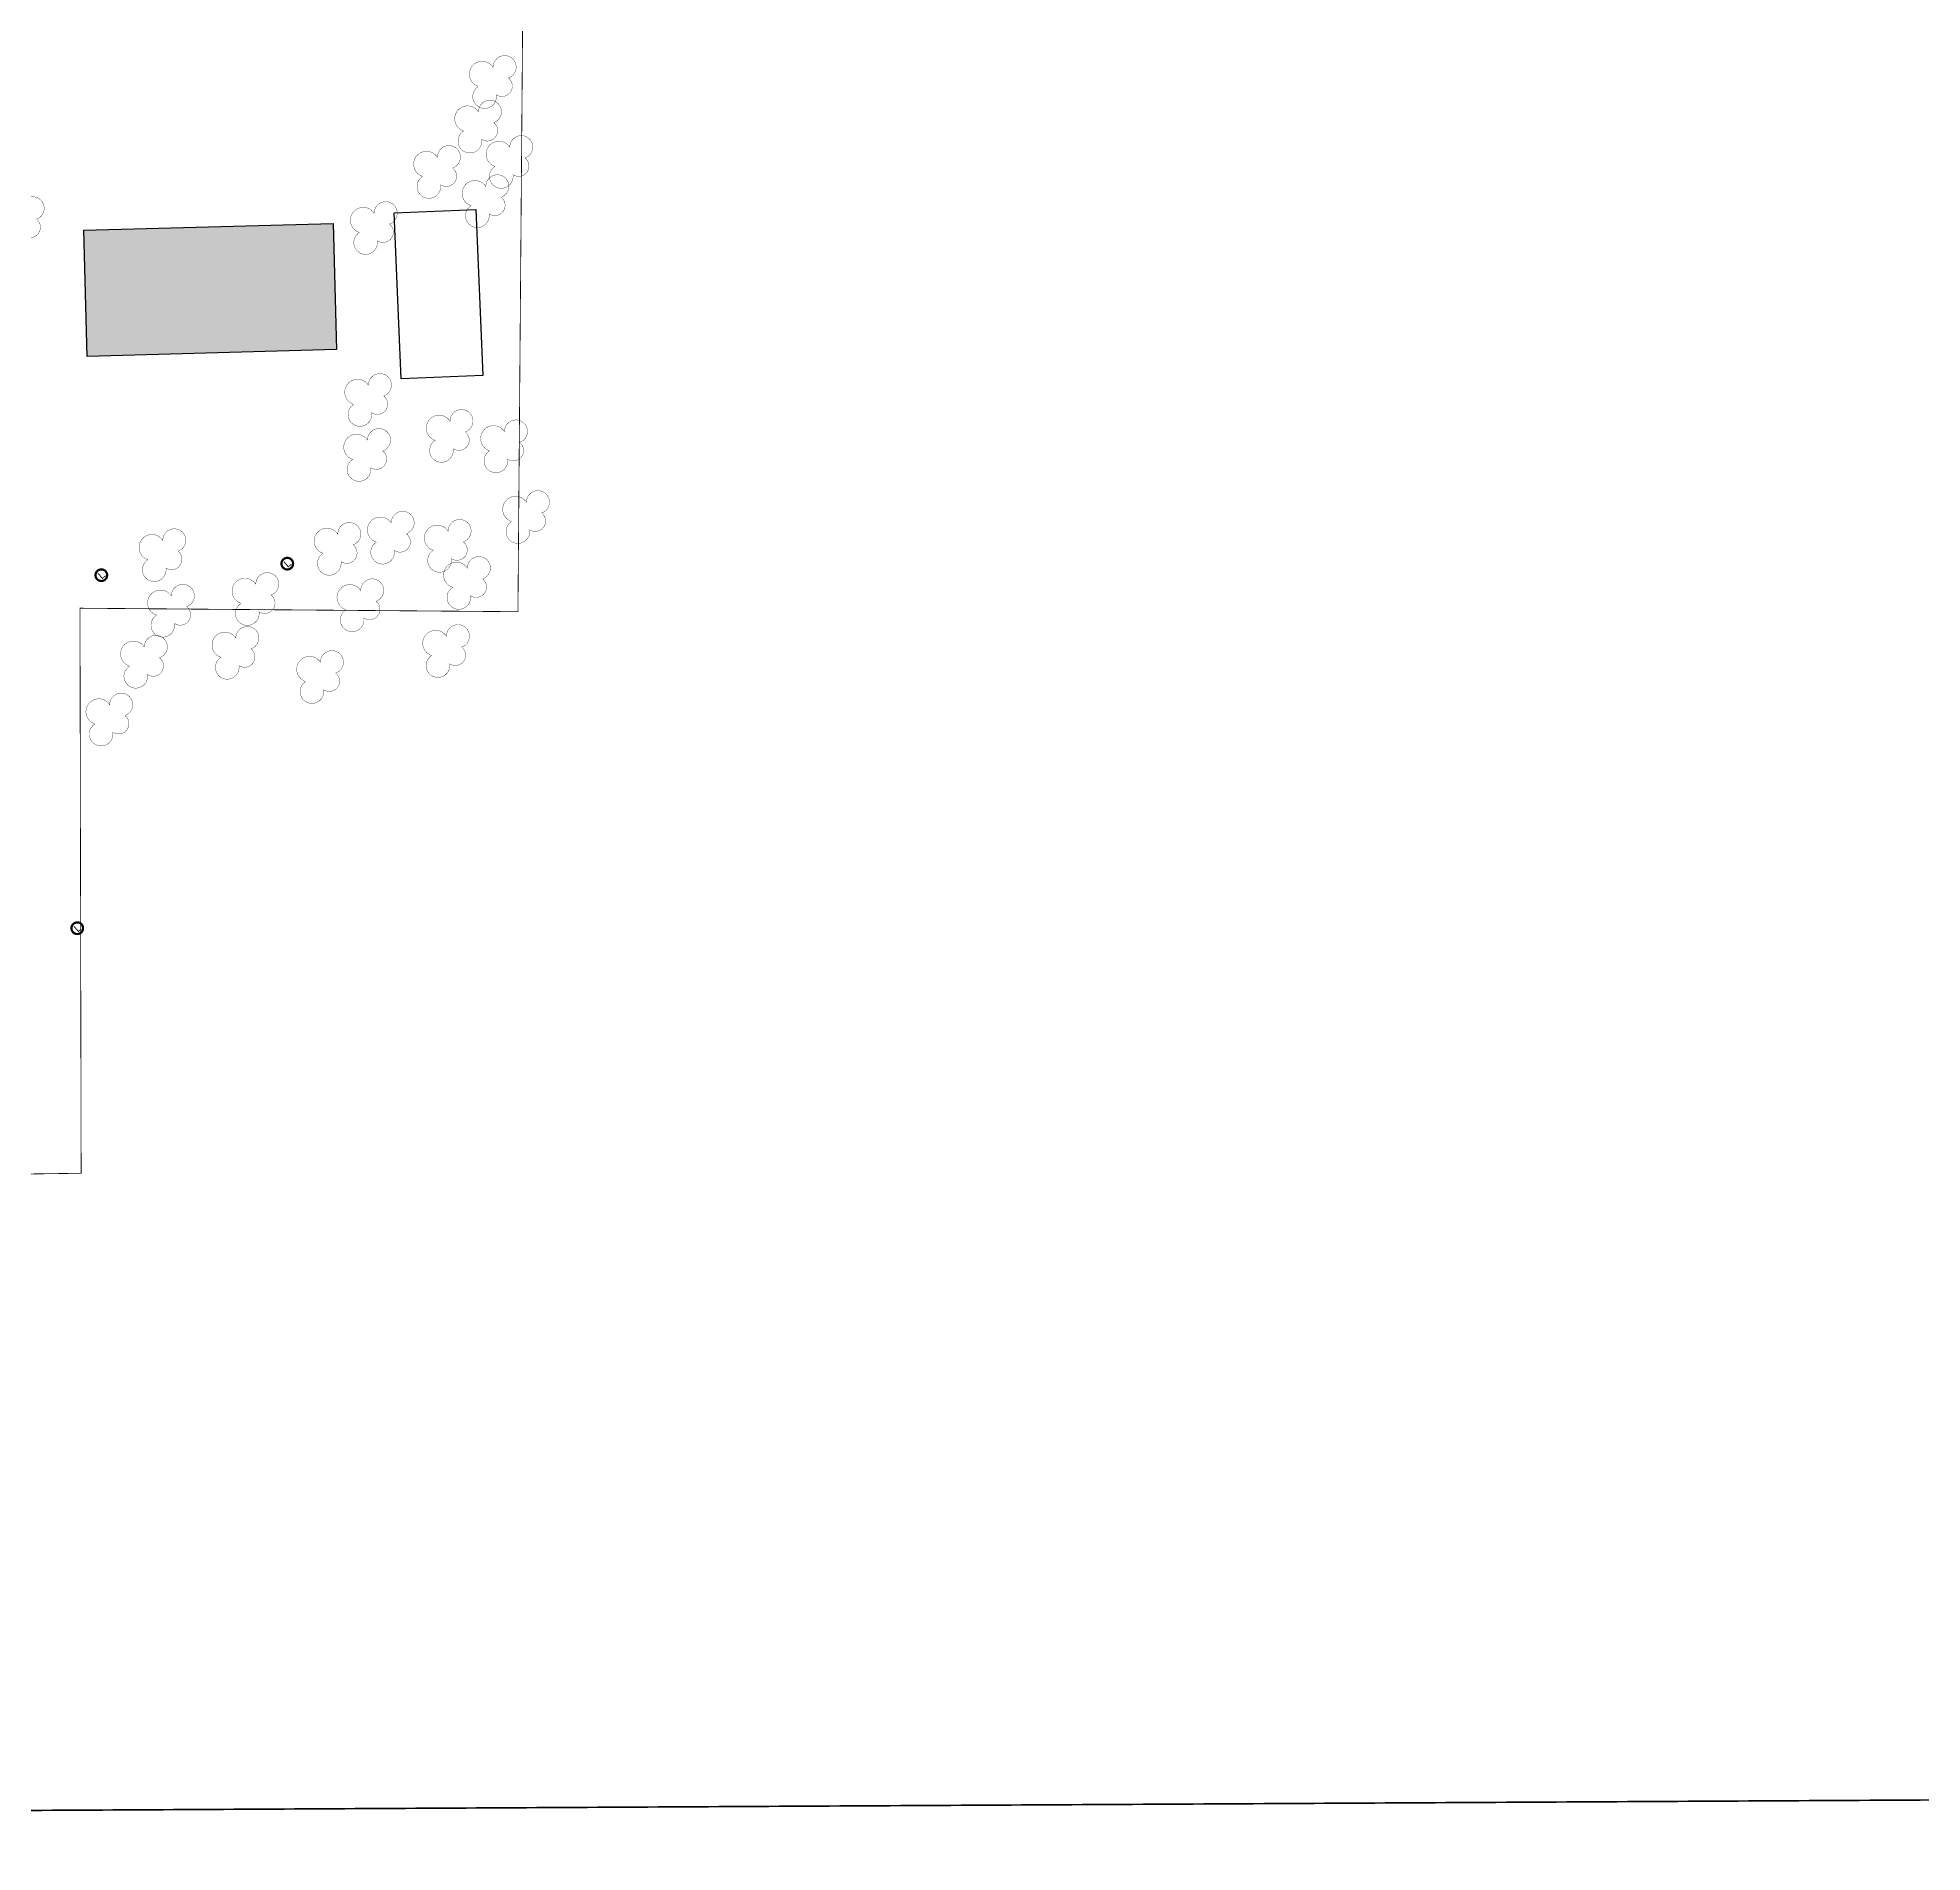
# Model space of a CAD drawing. Header units: millimetres. Extents: x -940 to 1351, y -586 to 711.
# Drawn here: x 883.4 to 1117.3, y -20.4 to 204.7 of the extents above; entities that cross this region are included whole.
import ezdxf

# ---------------------------------------------------------------- set-up
doc = ezdxf.new("R2010")
doc.units = ezdxf.units.MM
for name, color, linetype in [('ENad-ARBOLES', 84, 'Continuous'), ('ENad-EDIFICIOS_ANDENES', 42, 'Continuous'), ('ENad-luminarias', 40, 'Continuous'), ('LIMITE PREDIO', 252, 'Continuous'), ('RECTANGULO', 11, 'Continuous')]:
    doc.layers.add(name, color=color, linetype=linetype)
doc.styles.get("Standard").update_dxf_attribs({"font": 'arial.ttf'})

# ---------------------------------------------------------------- blocks, each defined once
blk = doc.blocks.new('lumi-flat-4')
at = {"layer": 'ENad-luminarias', "const_width": 0.276}
blk.add_lwpolyline([(6334941.85, 6076443.88, 1), (6334943.29, 6076443.88, 1)], format="xyb", close=True, dxfattribs=at)
at = {"layer": 'ENad-luminarias'}
blk.add_text('L', height=0.9, dxfattribs=at).set_placement((6334942.25, 6076443.44))
blk = doc.blocks.new('lumi-flat-5')
at = {"layer": 'ENad-luminarias', "const_width": 0.276}
blk.add_lwpolyline([(6334941.85, 6076443.88, 1), (6334943.29, 6076443.88, 1)], format="xyb", close=True, dxfattribs=at)
at = {"layer": 'ENad-luminarias'}
blk.add_text('L', height=0.9, dxfattribs=at).set_placement((6334942.25, 6076443.44))
blk = doc.blocks.new('lumi-flat-6')
at = {"layer": 'ENad-luminarias', "const_width": 0.276}
blk.add_lwpolyline([(6334941.85, 6076443.88, 1), (6334943.29, 6076443.88, 1)], format="xyb", close=True, dxfattribs=at)
at = {"layer": 'ENad-luminarias'}
blk.add_text('L', height=0.9, dxfattribs=at).set_placement((6334942.25, 6076443.44))

msp = doc.modelspace()

# ---------------------------------------------------------------- hatches: boundary and pattern name
at = {"layer": 'ENad-EDIFICIOS_ANDENES'}
h = msp.add_hatch(color=256, dxfattribs=at)
h.dxf.hatch_style = 1
h.set_gradient(color1=(255, 63, 0), color2=(255, 255, 0), tint=1)
h.paths.add_polyline_path([(926.591, 206.995), (883.804, 208.437), (886.427, 255.342), (925.234, 265.456)])
h.paths.add_polyline_path([(962.272, 239.648), (962.369, 282.521), (993.619, 283.566), (994.559, 241.131)])
h.paths.add_polyline_path([(889.151, 180.854), (920.094, 181.687), (920.516, 166.027), (889.573, 165.193)])
h.paths.add_polyline_path([(869.163, 156.123), (864.339, 156.017), (863.941, 140.124), (881.837, 140.359), (882.176, 149.597), (869.328, 150.067)])
h.paths.add_polyline_path([(823.382, 134.113), (823.488, 113.429), (697.421, 112.879), (697.315, 133.563)])
h.paths.add_polyline_path([(697.435, 94.269), (710.053, 94.279), (710.062, 82.256), (697.445, 82.247)])
h.paths.add_polyline_path([(598.408, 105.331), (606.663, 104.839), (606.348, 99.555), (598.093, 100.046)])
h.paths.add_polyline_path([(596.994, 113.687), (601.862, 113.397), (601.56, 108.325), (596.692, 108.614)])
h.paths.add_polyline_path([(605.125, 114.688), (607.877, 114.524), (607.638, 110.508), (604.886, 110.672)])
h.paths.add_polyline_path([(866.478, 172.791), (866.584, 180.142), (859.233, 180.248), (859.127, 172.897)])
h.paths.add_polyline_path([(858.394, 168.907), (858.465, 173.848), (853.524, 173.919), (853.453, 168.978)])

# ---------------------------------------------------------------- linework, layer by layer
at = {"layer": 'ENad-ARBOLES', "const_width": 0.04}
for points in [[(940.348, 197.666, 0.9663774), (941.846, 199.741, 1.9735144), (939.961, 201.059, 1.4372724), (938.131, 198.69, 1.8703369)], [(938.526, 192.134, 0.9663774), (940.024, 194.208, 1.9735144), (938.139, 195.526, 1.4372724), (936.309, 193.158, 1.8703369)], [(942.416, 187.746, 0.9663774), (943.913, 189.82, 1.9735144), (942.028, 191.138, 1.4372724), (940.199, 188.77, 1.8703369)], [(933.432, 186.499, 0.9663774), (934.929, 188.574, 1.9735144), (933.044, 189.892, 1.4372724), (931.215, 187.523, 1.8703369)], [(939.446, 182.875, 0.9663774), (940.944, 184.95, 1.9735144), (939.058, 186.268, 1.4372724), (937.229, 183.899, 1.8703369)], [(881.783, 180.151, 0.9663774), (883.281, 182.226, 1.9735144), (881.395, 183.544, 1.4372724), (879.566, 181.175, 1.8703369)], [(925.584, 179.544, 0.9663774), (927.082, 181.619, 1.9735144), (925.197, 182.937, 1.4372724), (923.367, 180.568, 1.8703369)], [(924.877, 158.21, 0.9663774), (926.374, 160.284, 1.9735144), (924.489, 161.602, 1.4372724), (922.66, 159.234, 1.8703369)], [(934.997, 153.747, 0.9663774), (936.495, 155.822, 1.9735144), (934.609, 157.14, 1.4372724), (932.78, 154.771, 1.8703369)], [(941.747, 152.455, 0.9663774), (943.245, 154.529, 1.9735144), (941.36, 155.847, 1.4372724), (939.53, 153.479, 1.8703369)], [(924.758, 151.388, 0.9663774), (926.255, 153.463, 1.9735144), (924.37, 154.781, 1.4372724), (922.541, 152.412, 1.8703369)], [(944.478, 143.682, 0.9663774), (945.976, 145.756, 1.9735144), (944.091, 147.074, 1.4372724), (942.261, 144.706, 1.8703369)], [(927.694, 141.119, 0.9663774), (929.192, 143.193, 1.9735144), (927.307, 144.511, 1.4372724), (925.477, 142.143, 1.8703369)], [(899.354, 138.947, 0.9663774), (900.852, 141.021, 1.9735144), (898.966, 142.339, 1.4372724), (897.137, 139.971, 1.8703369)], [(921.077, 139.731, 0.9663774), (922.575, 141.806, 1.9735144), (920.69, 143.124, 1.4372724), (918.86, 140.755, 1.8703369)], [(934.759, 140.104, 0.9663774), (936.256, 142.179, 1.9735144), (934.371, 143.497, 1.4372724), (932.542, 141.128, 1.8703369)], [(937.151, 135.508, 0.9663774), (938.648, 137.583, 1.9735144), (936.763, 138.901, 1.4372724), (934.934, 136.532, 1.8703369)], [(910.899, 133.509, 0.9663774), (912.397, 135.583, 1.9735144), (910.512, 136.901, 1.4372724), (908.682, 134.533, 1.8703369)], [(900.418, 132.055, 0.9663774), (901.916, 134.129, 1.9735144), (900.031, 135.447, 1.4372724), (898.201, 133.079, 1.8703369)], [(923.917, 132.734, 0.9663774), (925.414, 134.808, 1.9735144), (923.529, 136.126, 1.4372724), (921.7, 133.758, 1.8703369)], [(908.413, 126.828, 0.9663774), (909.911, 128.903, 1.9735144), (908.026, 130.221, 1.4372724), (906.196, 127.852, 1.8703369)], [(934.556, 127.053, 0.9663774), (936.054, 129.127, 1.9735144), (934.169, 130.445, 1.4372724), (932.339, 128.077, 1.8703369)], [(897.063, 125.723, 0.9663774), (898.56, 127.797, 1.9735144), (896.675, 129.115, 1.4372724), (894.846, 126.747, 1.8703369)], [(918.919, 123.827, 0.9663774), (920.417, 125.902, 1.9735144), (918.532, 127.22, 1.4372724), (916.702, 124.851, 1.8703369)], [(892.766, 118.556, 0.9663774), (894.263, 120.631, 1.9735144), (892.378, 121.949, 1.4372724), (890.549, 119.58, 1.8703369)]]:
    msp.add_lwpolyline(points, format="xyb", close=True, dxfattribs=at)
at = {"layer": 'ENad-EDIFICIOS_ANDENES', "color": 1}
for points in [[(928.535, 162.387), (927.656, 183), (937.81, 183.433), (938.689, 162.82)], [(889.151, 180.854), (920.094, 181.687), (920.516, 166.027), (889.573, 165.193)]]:
    msp.add_lwpolyline(points, close=True, dxfattribs=at)
at = {"layer": 'LIMITE PREDIO', "const_width": 0.1}
msp.add_lwpolyline([(823.382, 134.113), (859.069, 133.227), (860.03, 63.428), (888.832, 63.825), (888.688, 133.943), (943.036, 133.509), (943.643, 209.722), (978.213, 208.731)], dxfattribs=at)
at = {"layer": 'RECTANGULO', "const_width": 0.2}
msp.add_lwpolyline([(-46.937, 526.003), (1348.07, 533.678), (1351.076, -12.666), (-43.932, -20.341), (-46.937, 526.003)], dxfattribs=at)
msp.add_lwpolyline([(-46.937, 526.003), (1348.07, 533.678), (1351.076, -12.666), (-43.932, -20.341), (-46.937, 526.003)], dxfattribs=at)
msp.add_lwpolyline([(-46.937, 526.003), (1348.07, 533.678), (1351.076, -12.666), (-43.932, -20.341), (-46.937, 526.003)], dxfattribs=at)
msp.add_lwpolyline([(-46.937, 526.003), (1348.07, 533.678), (1351.076, -12.666), (-43.932, -20.341), (-46.937, 526.003)], dxfattribs=at)
msp.add_lwpolyline([(-46.937, 526.003), (1348.07, 533.678), (1351.076, -12.666), (-43.932, -20.341), (-46.937, 526.003)], dxfattribs=at)
msp.add_lwpolyline([(-46.937, 526.003), (1348.07, 533.678), (1351.076, -12.666), (-43.932, -20.341), (-46.937, 526.003)], dxfattribs=at)
msp.add_lwpolyline([(-46.937, 526.003), (1348.07, 533.678), (1351.076, -12.666), (-43.932, -20.341), (-46.937, 526.003)], dxfattribs=at)

# ---------------------------------------------------------------- block references
at = {"layer": 'ENad-luminarias', "rotation": 41.55050730889587}
for name, p in [('lumi-flat-5', (-709591.155, -8749137.608)), ('lumi-flat-4', (-709614.229, -8749139.042)), ('lumi-flat-6', (-709617.216, -8749182.848))]:
    msp.add_blockref(name, p, dxfattribs=at)

doc.saveas('drawing.dxf')
